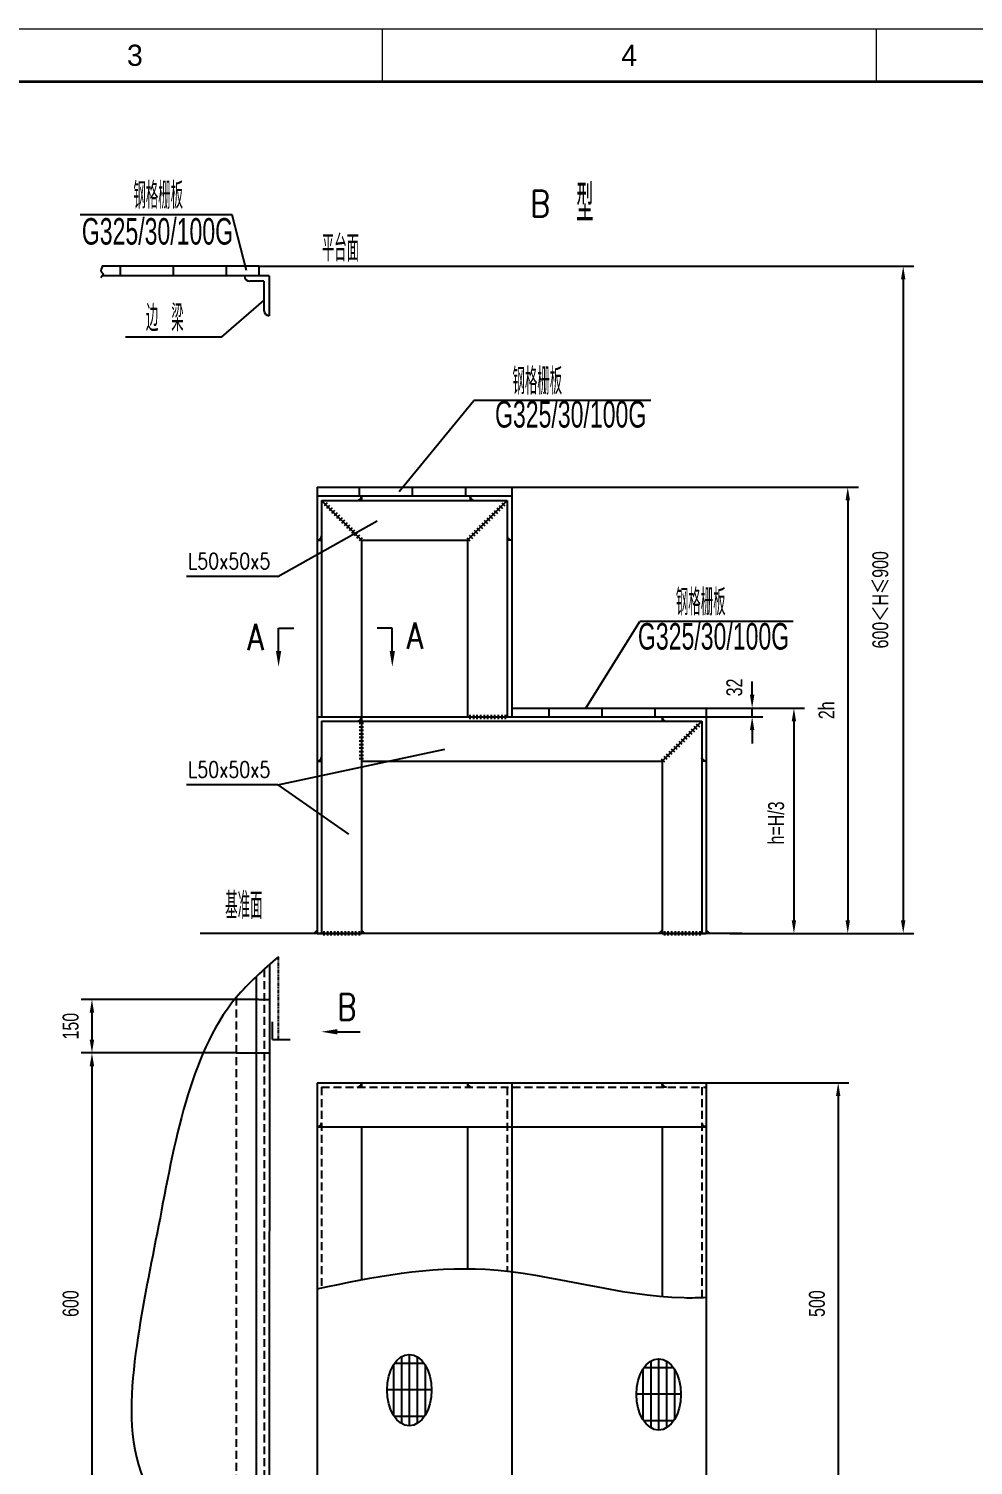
# Model space of a CAD drawing. Extents: x 148 to 221443, y -36682 to 6758.
# Drawn here: x 197956 to 201517, y -9259 to -3840 of the extents above; entities that cross this region are included whole.
import ezdxf
from ezdxf.enums import TextEntityAlignment as Align

# ---------------------------------------------------------------- set-up
doc = ezdxf.new("R2010")
doc.units = 0
doc.header["$LTSCALE"] = 10
doc.header["$MEASUREMENT"] = 0
doc.linetypes.add('HIDDENX2', pattern=[0.75, 0.5, -0.25])
doc.linetypes.add('PHANTOM', pattern=[2.5, 1.25, -0.25, 0.25, -0.25, 0.25, -0.25])
for name, color, linetype in [('2', 4, 'Continuous'), ('HIDDEN', 7, 'HIDDENX2'), ('RED', 7, 'Continuous'), ('TEXT', 7, 'Continuous')]:
    doc.layers.add(name, color=color, linetype=linetype)
doc.layers.add('2（细实线）', color=3, linetype='Continuous', lineweight=20)
doc.layers.add('图框层', color=7, linetype='Continuous', lineweight=15)
doc.styles.add('HZ', font='ROMS.SHX', dxfattribs={"width": 0.75, "bigfont": 'GBCBIG.SHX'})
doc.styles.get("Standard").update_dxf_attribs({"font": 'wison_e.shx', "width": 0.75, "bigfont": 'wison_c.shx'})
doc.styles.add('XW', font='ROMANS.shx', dxfattribs={"width": 0.85})
doc.dimstyles.new('DIM1', dxfattribs={"dimscale": 20, "dimtxt": 3, "dimasz": 2.5, "dimexe": 2, "dimexo": 0, "dimgap": 1, "dimtad": 0, "dimdec": 0, "dimzin": 0, "dimdsep": 46, "dimtxsty": 'Standard', "dimcen": 2, "dimclrd": 3, "dimclre": 3, "dimclrt": 3, "dimadec": 0, "dimazin": 0, "dimtfac": 0.666667, "dimtdec": 0, "dimtofl": 0, "dimtmove": 2, "dimatfit": 1, "dimfxl": 2, "dimtvp": 1.333333, "dimtolj": 1, "dimtzin": 0, "dimarcsym": 0})
pattern_1 = [(135, (178858.8081, -28433.0687), (0.883883476, 0.883883476), []), (45, (178858.8081, -28433.0687), (0.883883476, -0.883883476), [])]
pattern_2 = [(135, (178858.8081, -27053.2821), (0.883883476, 0.883883476), []), (45, (178858.8081, -27053.2821), (0.883883476, -0.883883476), [])]
pattern_3 = [(45, (220695.5749, -28433.0687), (-0.883883476, 0.883883476), []), (135, (220695.5749, -28433.0687), (-0.883883476, -0.883883476), [])]
pattern_4 = [(45, (220695.5749, -27053.2821), (-0.883883476, 0.883883476), []), (135, (220695.5749, -27053.2821), (-0.883883476, -0.883883476), [])]
pattern_5 = [(135, (178858.8081, -26219.9488), (0.883883476, 0.883883476), []), (45, (178858.8081, -26219.9488), (0.883883476, -0.883883476), [])]

# ---------------------------------------------------------------- blocks, each defined once
blk = doc.blocks.new('*D893')
at = {"color": 3, "lineweight": -2}
for p, q in [((200510.5, -6402.4), (200881.1, -6402.4)), ((200841.1, -6452.4), (200841.1, -7202.4)), ((200599.1, -7252.4), (200881.1, -7252.4))]:
    blk.add_line(p, q, dxfattribs=at)
at = {"color": 3}
for points in [[(200849.4, -6452.4), (200832.8, -6452.4), (200841.1, -6402.4)], [(200832.8, -7202.4), (200849.4, -7202.4), (200841.1, -7252.4)]]:
    blk.add_solid(points, dxfattribs=at)
at = {"layer": 'Defpoints', "color": 0}
for p in [(200510.5, -6402.4), (200599.1, -7252.4), (200841.1, -7252.4)]:
    blk.add_point(p, dxfattribs=at)
at = {"color": 3, "insert": (200774.3, -6835.7), "char_height": 60, "attachment_point": 5, "rotation": 90}
blk.add_mtext('\\A1;h=H/3', dxfattribs=at)
blk = doc.blocks.new('*D894')
at = {"color": 3, "lineweight": -2}
for p, q in [((200683.6, -6352.4), (200683.6, -6302.4)), ((200510.5, -6402.4), (200723.6, -6402.4)), ((200510.5, -6435.7), (200723.6, -6435.7)), ((200683.6, -6485.7), (200683.6, -6535.7))]:
    blk.add_line(p, q, dxfattribs=at)
at = {"color": 3}
for points in [[(200675.3, -6352.4), (200691.9, -6352.4), (200683.6, -6402.4)], [(200691.9, -6485.7), (200675.3, -6485.7), (200683.6, -6435.7)]]:
    blk.add_solid(points, dxfattribs=at)
at = {"layer": 'Defpoints', "color": 0}
for p in [(200510.5, -6402.4), (200510.5, -6435.7), (200683.6, -6402.4)]:
    blk.add_point(p, dxfattribs=at)
at = {"color": 3, "insert": (200616.8, -6324.6), "char_height": 60, "attachment_point": 5, "rotation": 90}
blk.add_mtext('\\A1;32', dxfattribs=at)
blk = doc.blocks.new('*D895')
at = {"color": 3, "lineweight": -2}
for p, q in [((199777.2, -5569), (201084.1, -5569)), ((201044.1, -5619), (201044.1, -7202.4)), ((200646.5, -7252.4), (201084.1, -7252.4))]:
    blk.add_line(p, q, dxfattribs=at)
at = {"color": 3}
for points in [[(201052.4, -5619), (201035.7, -5619), (201044.1, -5569)], [(201035.7, -7202.4), (201052.4, -7202.4), (201044.1, -7252.4)]]:
    blk.add_solid(points, dxfattribs=at)
at = {"layer": 'Defpoints', "color": 0}
for p in [(199777.2, -5569), (200646.5, -7252.4), (201044.1, -7252.4)]:
    blk.add_point(p, dxfattribs=at)
at = {"color": 3, "insert": (200964.1, -6410.7), "char_height": 60, "attachment_point": 5, "rotation": 90}
blk.add_mtext('\\A1;2h', dxfattribs=at)
blk = doc.blocks.new('*D896')
at = {"color": 3, "lineweight": -2}
for p, q in [((198823.1, -4735.7), (201293.2, -4735.7)), ((201253.2, -4785.7), (201253.2, -7202.4)), ((200646.5, -7252.4), (201293.2, -7252.4))]:
    blk.add_line(p, q, dxfattribs=at)
at = {"color": 3}
for points in [[(201261.5, -4785.7), (201244.8, -4785.7), (201253.2, -4735.7)], [(201244.8, -7202.4), (201261.5, -7202.4), (201253.2, -7252.4)]]:
    blk.add_solid(points, dxfattribs=at)
at = {"layer": 'Defpoints', "color": 0}
for p in [(198823.1, -4735.7), (200646.5, -7252.4), (201253.2, -7252.4)]:
    blk.add_point(p, dxfattribs=at)
at = {"color": 3, "insert": (201167.8, -5994), "char_height": 60, "attachment_point": 5, "rotation": 90}
blk.add_mtext('\\A1;600{\\fSimSun|b0|i0|c134|p54;＜}H{\\fSimSun|b0|i0|c134|p54;≤}900', dxfattribs=at)
blk = doc.blocks.new('*D900')
at = {"color": 3, "lineweight": -2}
for p, q in [((200510.5, -7815.5), (201048, -7815.5)), ((201008, -7865.5), (201008, -9432.1)), ((200510.5, -9482.1), (201048, -9482.1))]:
    blk.add_line(p, q, dxfattribs=at)
at = {"color": 3}
for points in [[(201016.3, -7865.5), (200999.7, -7865.5), (201008, -7815.5)], [(200999.7, -9432.1), (201016.3, -9432.1), (201008, -9482.1)]]:
    blk.add_solid(points, dxfattribs=at)
at = {"layer": 'Defpoints', "color": 0}
for p in [(200510.5, -7815.5), (200510.5, -9482.1), (201008, -9482.1)]:
    blk.add_point(p, dxfattribs=at)
at = {"color": 3, "insert": (200928, -8648.8), "char_height": 60, "attachment_point": 5, "rotation": 90}
blk.add_mtext('\\A1;500', dxfattribs=at)
blk = doc.blocks.new('*D909')
at = {"color": 3, "lineweight": -2}
for p, q in [((198823.1, -7501.1), (198154.5, -7501.1)), ((198194.5, -7551.1), (198194.5, -7653.4)), ((198738.1, -7703.4), (198154.5, -7703.4))]:
    blk.add_line(p, q, dxfattribs=at)
at = {"color": 3}
for points in [[(198202.8, -7551.1), (198186.1, -7551.1), (198194.5, -7501.1)], [(198186.1, -7653.4), (198202.8, -7653.4), (198194.5, -7703.4)]]:
    blk.add_solid(points, dxfattribs=at)
at = {"layer": 'Defpoints', "color": 0}
for p in [(198823.1, -7501.1), (198194.5, -7703.4), (198738.1, -7703.4)]:
    blk.add_point(p, dxfattribs=at)
at = {"color": 3, "insert": (198114.5, -7602.3), "char_height": 60, "attachment_point": 5, "rotation": 90}
blk.add_mtext('\\A1;150', dxfattribs=at)
blk = doc.blocks.new('*D911')
at = {"color": 3, "lineweight": -2}
for p, q in [((198738.1, -7703.4), (198154.5, -7703.4)), ((198194.5, -7753.4), (198194.5, -9544.2)), ((198738.1, -9594.2), (198154.5, -9594.2))]:
    blk.add_line(p, q, dxfattribs=at)
at = {"color": 3}
for points in [[(198202.8, -7753.4), (198186.1, -7753.4), (198194.5, -7703.4)], [(198186.1, -9544.2), (198202.8, -9544.2), (198194.5, -9594.2)]]:
    blk.add_solid(points, dxfattribs=at)
at = {"layer": 'Defpoints', "color": 0}
for p in [(198738.1, -7703.4), (198194.5, -9594.2), (198738.1, -9594.2)]:
    blk.add_point(p, dxfattribs=at)
at = {"color": 3, "insert": (198114.5, -8648.8), "char_height": 60, "attachment_point": 5, "rotation": 90}
blk.add_mtext('\\A1;600', dxfattribs=at)
blk = doc.blocks.new('a2')
for p, q in [((15615.59, 10126.74), (15615.59, 10116.74)), ((15708.75, 10126.74), (15708.75, 10116.74))]:
    blk.add_line(p, q)
at = {"layer": '图框层', "ltscale": 10}
blk.add_lwpolyline([(15311.09, 10126.74), (15905.09, 10126.74), (15905.09, 9706.74), (15311.09, 9706.74)], close=True, dxfattribs=at)
at = {"layer": '图框层', "ltscale": 10, "const_width": 0.5}
blk.add_lwpolyline([(15336.09, 10116.74), (15895.09, 10116.74), (15895.09, 9716.74), (15336.09, 9716.74)], close=True, dxfattribs=at)
at = {"style": 'HZ'}
for s, p in [('3', (15569, 10121.74)), ('4', (15662.17, 10121.74))]:
    blk.add_text(s, height=4, dxfattribs=at).set_placement(p, align=Align.MIDDLE)

msp = doc.modelspace()

# ---------------------------------------------------------------- hatches: boundary and pattern name
h = msp.add_hatch()
h.set_pattern_fill('ANSI37', color=6, scale=10, style=0)
h.set_pattern_definition(pattern_5)
h.paths.add_polyline_path([(199060.5248, -5752.3621), (199060.5248, -5769.0287), (199043.8582, -5769.0287, 0.414213562)])
h = msp.add_hatch()
h.set_pattern_fill('ANSI37', color=6, scale=10, style=0)
h.set_pattern_definition([(45, (219962.2416, -26219.9488), (-0.883883476, 0.883883476), []), (135, (219962.2416, -26219.9488), (-0.883883476, -0.883883476), [])])
h.paths.add_polyline_path([(199777.1915, -5769.0287, -0.414213562), (199760.5248, -5752.3621), (199760.5248, -5769.0287)])
h = msp.add_hatch()
h.set_pattern_fill('ANSI37', color=6, scale=10, style=0)
h.set_pattern_definition(pattern_2)
h.paths.add_polyline_path([(199210.5248, -6435.6954), (199210.5248, -6452.3621), (199193.8582, -6452.3621, 0.414213562)])
h = msp.add_hatch()
h.set_pattern_fill('ANSI37', color=6, scale=10, style=0)
h.set_pattern_definition(pattern_4)
h.paths.add_polyline_path([(200343.8582, -6435.6954), (200343.8582, -6452.3621), (200360.5248, -6452.3621, -0.414213562)])
h = msp.add_hatch()
h.set_pattern_fill('ANSI37', color=6, scale=10, style=0)
h.set_pattern_definition(pattern_2)
h.paths.add_polyline_path([(199060.5248, -6585.6954), (199060.5248, -6602.3621), (199043.8582, -6602.3621, 0.414213562)])
h = msp.add_hatch()
h.set_pattern_fill('ANSI37', color=6, scale=10, style=0)
h.set_pattern_definition(pattern_4)
h.paths.add_polyline_path([(200510.5248, -6602.3621, -0.414213562), (200493.8582, -6585.6954), (200493.8582, -6602.3621)])
h = msp.add_hatch()
h.set_pattern_fill('ANSI37', color=6, scale=10, style=0)
h.set_pattern_definition([(45, (219962.2416, -25386.6155), (-0.883883476, 0.883883476), []), (135, (219962.2416, -25386.6155), (-0.883883476, -0.883883476), [])])
h.paths.add_polyline_path([(199043.8582, -7240.0906), (199030.6131, -7252.3621), (199043.8582, -7252.3621)])
h = msp.add_hatch()
h.set_pattern_fill('ANSI37', color=6, scale=10, style=0)
h.set_pattern_definition([(135, (178292.1414, -25386.6155), (0.883883476, 0.883883476), []), (45, (178292.1414, -25386.6155), (0.883883476, -0.883883476), [])])
h.paths.add_polyline_path([(199210.5248, -7240.0906), (199223.7699, -7252.3621), (199210.5248, -7252.3621)])
h = msp.add_hatch()
h.set_pattern_fill('ANSI37', color=6, scale=10, style=0)
h.set_pattern_definition([(45, (221262.2416, -25386.6155), (-0.883883476, 0.883883476), []), (135, (221262.2416, -25386.6155), (-0.883883476, -0.883883476), [])])
h.paths.add_polyline_path([(200343.8582, -7240.0906), (200330.6131, -7252.3621), (200343.8582, -7252.3621)])
h = msp.add_hatch()
h.set_pattern_fill('ANSI37', color=6, scale=10, style=0)
h.set_pattern_definition([(135, (179592.1414, -25386.6155), (0.883883476, 0.883883476), []), (45, (179592.1414, -25386.6155), (0.883883476, -0.883883476), [])])
h.paths.add_polyline_path([(200510.5248, -7240.0906), (200523.7699, -7252.3621), (200510.5248, -7252.3621)])
h = msp.add_hatch()
h.set_pattern_fill('ANSI37', color=256, scale=10, style=0)
h.set_pattern_definition(pattern_1)
h.paths.add_polyline_path([(199210.5248, -7815.482), (199210.5248, -7832.1486), (199193.8582, -7832.1486, 0.414213562)])
h = msp.add_hatch()
h.set_pattern_fill('ANSI37', color=256, scale=10, style=0)
h.set_pattern_definition([(45, (219962.2416, -28433.0687), (-0.883883476, 0.883883476), []), (135, (219962.2416, -28433.0687), (-0.883883476, -0.883883476), [])])
h.paths.add_polyline_path([(199610.5248, -7815.482), (199610.5248, -7832.1486), (199627.1915, -7832.1486, -0.414213562)])
h = msp.add_hatch()
h.set_pattern_fill('ANSI37', color=256, scale=10, style=0)
h.set_pattern_definition(pattern_3)
h.paths.add_polyline_path([(200343.8582, -7815.482), (200343.8582, -7832.1486), (200360.5248, -7832.1486, -0.414213562)])
h = msp.add_hatch()
h.set_pattern_fill('ANSI37', color=256, scale=10, style=0)
h.set_pattern_definition(pattern_1)
h.paths.add_polyline_path([(199060.5248, -7965.482), (199060.5248, -7982.1486), (199043.8582, -7982.1486, 0.414213562)])
h = msp.add_hatch()
h.set_pattern_fill('ANSI37', color=256, scale=10, style=0)
h.set_pattern_definition(pattern_3)
h.paths.add_polyline_path([(200510.5248, -7982.1486, -0.414213562), (200493.8582, -7965.482), (200493.8582, -7982.1486)])
at = {"layer": 'RED'}
h = msp.add_hatch(dxfattribs=at)
h.set_pattern_fill('ANSI37', color=6, scale=10, style=0)
h.set_pattern_definition(pattern_5)
h.paths.add_polyline_path([(199210.5248, -5602.3621), (199210.5248, -5619.0287), (199193.8582, -5619.0287, 0.414213562)])
h = msp.add_hatch(dxfattribs=at)
h.set_pattern_fill('ANSI37', color=6, scale=10, style=0)
h.set_pattern_definition([(45, (219971.7615, -26219.9488), (-0.883883476, 0.883883476), []), (135, (219971.7615, -26219.9488), (-0.883883476, -0.883883476), [])])
h.paths.add_polyline_path([(199620.0448, -5602.3621), (199620.0448, -5619.0287), (199636.7114, -5619.0287, -0.414213562)])

# ---------------------------------------------------------------- linework, layer by layer
at = {"color": 6}
for p, q in [((199081.1886, -5628.2298), (199069.7259, -5639.6925)), ((199739.8611, -5628.2298), (199751.3237, -5639.6925)), ((199090.6167, -5637.6579), (199079.154, -5649.1206)), ((199100.0448, -5647.086), (199088.5821, -5658.5487)), ((199109.4729, -5656.5141), (199098.0102, -5667.9768)), ((199118.901, -5665.9422), (199107.4383, -5677.4049)), ((199128.329, -5675.3703), (199116.8664, -5686.833)), ((199137.7571, -5684.7984), (199126.2945, -5696.2611)), ((199683.2925, -5684.7984), (199694.7552, -5696.2611)), ((199692.7206, -5675.3703), (199704.1833, -5686.833)), ((199702.1487, -5665.9422), (199713.6114, -5677.4049)), ((199711.5768, -5656.5141), (199723.0395, -5667.9768)), ((199721.0049, -5647.086), (199732.4676, -5658.5487)), ((199730.433, -5637.6579), (199741.8957, -5649.1206)), ((199147.1852, -5694.2265), (199135.7225, -5705.6891)), ((199156.6133, -5703.6546), (199145.1506, -5715.1172)), ((199166.0414, -5713.0826), (199154.5787, -5724.5453)), ((199175.4695, -5722.5107), (199164.0068, -5733.9734)), ((199184.8976, -5731.9388), (199173.4349, -5743.4015)), ((199194.3257, -5741.3669), (199182.863, -5752.8296)), ((199626.724, -5741.3669), (199638.1867, -5752.8296)), ((199636.1521, -5731.9388), (199647.6148, -5743.4015)), ((199645.5802, -5722.5107), (199657.0428, -5733.9734)), ((199655.0083, -5713.0826), (199666.4709, -5724.5453)), ((199664.4363, -5703.6546), (199675.899, -5715.1172)), ((199673.8644, -5694.2265), (199685.3271, -5705.6891)), ((199203.7538, -5750.795), (199192.2911, -5762.2577)), ((199213.1819, -5760.2231), (199201.7192, -5771.6858)), ((199607.8678, -5760.2231), (199619.3305, -5771.6858)), ((199617.2959, -5750.795), (199628.7586, -5762.2577)), ((199619.5185, -6427.5901), (199619.5185, -6443.8008)), ((199632.8519, -6427.5901), (199632.8519, -6443.8008)), ((199646.1852, -6427.5901), (199646.1852, -6443.8008)), ((199659.5185, -6427.5901), (199659.5185, -6443.8008)), ((199672.8519, -6427.5901), (199672.8519, -6443.8008)), ((199686.1852, -6427.5901), (199686.1852, -6443.8008)), ((199699.5185, -6427.5901), (199699.5185, -6443.8008)), ((199712.8519, -6427.5901), (199712.8519, -6443.8008)), ((199726.1852, -6427.5901), (199726.1852, -6443.8008)), ((199739.5185, -6427.5901), (199739.5185, -6443.8008)), ((199752.8519, -6427.5901), (199752.8519, -6443.8008)), ((199218.6302, -6460.651), (199202.4195, -6460.651)), ((199218.6302, -6473.9844), (199202.4195, -6473.9844)), ((199218.6302, -6487.3177), (199202.4195, -6487.3177)), ((199218.6302, -6500.651), (199202.4195, -6500.651)), ((200435.482, -6499.2755), (200446.9447, -6510.7382)), ((200444.9101, -6489.8474), (200456.3728, -6501.3101)), ((200454.3382, -6480.4193), (200465.8009, -6491.882)), ((200463.7663, -6470.9913), (200475.229, -6482.4539)), ((200473.1944, -6461.5632), (200484.6571, -6473.0258)), ((199218.6302, -6513.9844), (199202.4195, -6513.9844)), ((199218.6302, -6527.3177), (199202.4195, -6527.3177)), ((199218.6302, -6540.651), (199202.4195, -6540.651)), ((199218.6302, -6553.9844), (199202.4195, -6553.9844)), ((200378.9135, -6555.8441), (200390.3762, -6567.3068)), ((200388.3416, -6546.416), (200399.8043, -6557.8787)), ((200397.7697, -6536.9879), (200409.2324, -6548.4506)), ((200407.1978, -6527.5598), (200418.6604, -6539.0225)), ((200416.6259, -6518.1317), (200428.0885, -6529.5944)), ((200426.0539, -6508.7036), (200437.5166, -6520.1663)), ((199218.6302, -6567.3177), (199202.4195, -6567.3177)), ((199218.6302, -6580.651), (199202.4195, -6580.651)), ((199218.6302, -6593.9844), (199202.4195, -6593.9844)), ((200341.2011, -6593.5564), (200352.6638, -6605.0191)), ((200350.6292, -6584.1283), (200362.0919, -6595.591)), ((200360.0573, -6574.7002), (200371.52, -6586.1629)), ((200369.4854, -6565.2722), (200380.9481, -6576.7348)), ((199068.8138, -7244.2567), (199068.8138, -7260.4674)), ((199082.1471, -7244.2567), (199082.1471, -7260.4674)), ((199095.4804, -7244.2567), (199095.4804, -7260.4674)), ((199108.8138, -7244.2567), (199108.8138, -7260.4674)), ((199122.1471, -7244.2567), (199122.1471, -7260.4674)), ((199135.4804, -7244.2567), (199135.4804, -7260.4674)), ((199148.8138, -7244.2567), (199148.8138, -7260.4674)), ((199162.1471, -7244.2567), (199162.1471, -7260.4674)), ((199175.4804, -7244.2567), (199175.4804, -7260.4674)), ((199188.8138, -7244.2567), (199188.8138, -7260.4674)), ((199202.1471, -7244.2567), (199202.1471, -7260.4674)), ((200352.8519, -7244.2567), (200352.8519, -7260.4674)), ((200366.1852, -7244.2567), (200366.1852, -7260.4674)), ((200379.5185, -7244.2567), (200379.5185, -7260.4674)), ((200392.8519, -7244.2567), (200392.8519, -7260.4674)), ((200406.1852, -7244.2567), (200406.1852, -7260.4674)), ((200419.5185, -7244.2567), (200419.5185, -7260.4674)), ((200432.8519, -7244.2567), (200432.8519, -7260.4674)), ((200446.1852, -7244.2567), (200446.1852, -7260.4674)), ((200459.5185, -7244.2567), (200459.5185, -7260.4674)), ((200472.8519, -7244.2567), (200472.8519, -7260.4674)), ((200486.1852, -7244.2567), (200486.1852, -7260.4674))]:
    msp.add_line(p, q, dxfattribs=at)
at = {"color": 3}
msp.add_line((200683.6094, -6435.6954), (200683.6094, -6402.3621), dxfattribs=at)
at = {"color": 4, "linetype": 'PHANTOM'}
msp.add_line((198897.7597, -7652.5004), (198897.7597, -7340.081), dxfattribs=at)
for p, q in [((198813.4361, -7415.3262), (198813.4361, -9892.1272)), ((198863.7297, -7369.4877), (198863.1424, -9921.0699)), ((198875.4263, -7652.5004), (198875.4263, -7585.8338)), ((198875.4263, -7652.5004), (198942.093, -7652.5004))]:
    msp.add_line(p, q)
at = {"layer": '2', "color": 3, "linetype": 'Continuous'}
for p, q in [((198722.599, -4541.5113), (198150.0121, -4541.5113)), ((198776.6577, -4752.3621), (198722.599, -4541.5113)), ((198682.8256, -5003.6695), (198843.1424, -4865.6332)), ((198682.8256, -5003.6695), (198321.3572, -5003.6695)), ((199353.2793, -5585.6954), (199634.722, -5242.0725)), ((200301.8404, -5242.0725), (199634.722, -5242.0725)), ((198895.6066, -5905.6597), (199270.4914, -5696.4462)), ((198895.6066, -5905.6597), (198550.8089, -5905.6597)), ((198898.2373, -6186.7463), (198898.2373, -6100.8921)), ((199326.9348, -6186.7463), (199326.9348, -6100.8921)), ((200056.3126, -6402.3621), (200259.7142, -6075.4059)), ((200837.8999, -6075.4059), (200259.7142, -6075.4059)), ((198895.6066, -6692.0134), (199525.3397, -6557.5086)), ((198895.6066, -6692.0134), (198550.8089, -6692.0134)), ((198895.6066, -6692.0134), (199161.5023, -6878.3813)), ((200646.472, -7252.3621), (198602.0622, -7252.3621)), ((199119.3284, -7623.3889), (199205.1827, -7623.3889)), ((199331.0211, -8880.9657), (199331.0211, -9068.9837)), ((199336.2518, -8873.0754), (199445.7904, -8873.0754)), ((199361.0211, -8849.3167), (199361.0211, -9100.6328)), ((199391.0211, -8840.4111), (199391.0211, -9109.5383)), ((199421.0211, -8849.3167), (199421.0211, -9100.6328)), ((199451.0211, -8880.9657), (199451.0211, -9068.9837)), ((200301.1807, -8865.5472), (200301.1807, -9116.8633)), ((200331.1807, -8856.6417), (200331.1807, -9125.7689)), ((200361.1807, -8865.5472), (200361.1807, -9116.8633)), ((200271.1807, -8897.1963), (200271.1807, -9085.2143)), ((200276.4114, -8889.306), (200385.95, -8889.306)), ((200391.1807, -8897.1963), (200391.1807, -9085.2143)), ((199307.171, -8973.0754), (199474.8712, -8973.0754)), ((200247.3306, -8989.306), (200415.0308, -8989.306)), ((199333.6214, -9073.0754), (199448.4208, -9073.0754)), ((200273.781, -9089.306), (200388.5804, -9089.306))]:
    msp.add_line(p, q, dxfattribs=at)
at = {"layer": '2', "color": 7, "linetype": 'Continuous'}
for p, q in [((198898.2373, -6100.8921), (198955.3617, -6100.8921)), ((199326.9348, -6100.8921), (199269.8104, -6100.8921))]:
    msp.add_line(p, q, dxfattribs=at)
at = {"layer": '2', "color": 3, "linetype": 'Continuous'}
for centre in [(199391.0211, -8974.9747), (200331.1807, -8991.2053)]:
    msp.add_ellipse(centre, major_axis=(0, -134.5636), ratio=0.623188198, dxfattribs=at)
msp.add_spline([(198235.9211, -4733.9819), (198230.2526, -4758.0557), (198235.9211, -4763.7201), (198228.127, -4779.2972)], degree=3, dxfattribs=at)
for points, knots in [([(198897.7597, -7340.081), (198841.3643, -7388.9682), (198674.3422, -7534.3025), (198528.1772, -7900.0637), (198449.3267, -8350.3809), (198352.8995, -8805.0517), (198316.4177, -9285.2629), (198575.1621, -9589.6346), (198717.0525, -9842.8802), (198846.7886, -9912.5121), (198897.7597, -9939.773)], [0.795258516, 0.795258516, 0.795258516, 0.795258516, 67.424283503, 198.512126658, 341.975292437, 479.694981312, 622.963229821, 747.36236902, 826.525568986, 877.653676939, 877.653676939, 877.653676939, 877.653676939]), ([(199043.8582, -8593.1124), (199255.2002, -8546.4395), (199716.239, -8459.9868), (200209.5672, -8631.9365), (200482.7782, -8626.1275), (200510.5248, -8624.5503)], [29.817582507, 29.817582507, 29.817582507, 29.817582507, 221.902714888, 448.636585176, 474.333951001, 474.333951001, 474.333951001, 474.333951001])]:
    msp.add_open_spline(points, degree=3, knots=knots, dxfattribs=at)
for points in [[(198908.2373, -6186.7463), (198888.2373, -6186.7463), (198898.2373, -6246.7463)], [(199316.9348, -6186.7463), (199336.9348, -6186.7463), (199326.9348, -6246.7463)], [(199119.3284, -7613.3889), (199119.3284, -7633.3889), (199059.3284, -7623.3889)]]:
    msp.add_solid(points, dxfattribs=at)
at = {"layer": 'HIDDEN', "ltscale": 6}
for p, q in [((198844.284, -7387.2437), (198843.1386, -9909.3957)), ((198738.1424, -7494.4877), (198738.1424, -9834.5293)), ((199060.5248, -7832.1486), (200510.5248, -7832.1486)), ((199060.5248, -7832.1486), (199060.5248, -8589.4472)), ((199760.5248, -7832.1486), (199760.5248, -8526.6268)), ((200493.8582, -7832.1486), (200493.8582, -8625.3781))]:
    msp.add_line(p, q, dxfattribs=at)
at = {"layer": 'RED'}
for p, q in [((198823.1424, -4735.6954), (198234.8835, -4735.6954)), ((198300.5071, -4735.6954), (198300.5071, -4772.3621)), ((198500.5071, -4735.6954), (198500.5071, -4772.3621)), ((198700.5071, -4735.6954), (198700.5071, -4772.3621)), ((198823.1424, -4735.6954), (198823.1424, -4772.3621)), ((198863.1424, -4772.3621), (198234.0215, -4772.3621)), ((198843.1424, -4792.3621), (198789.809, -4792.3621)), ((198843.1424, -4792.3621), (198843.1424, -4902.3621)), ((198863.1424, -4772.3621), (198863.1424, -4922.3621)), ((199043.8582, -5569.0287), (199043.8582, -7252.3621)), ((199043.8582, -5569.0287), (199777.1915, -5569.0287)), ((199202.374, -5569.0287), (199202.374, -5602.3621)), ((199402.374, -5569.0287), (199402.374, -5602.3621)), ((199602.374, -5569.0287), (199602.374, -5602.3621)), ((199777.1915, -5569.0287), (199777.1915, -6435.6954)), ((199043.8582, -5602.3621), (199777.1915, -5602.3621)), ((199060.5248, -5619.0287), (199060.5248, -6435.6954)), ((199060.5248, -5619.0287), (199760.5248, -5619.0287)), ((199210.5248, -5769.0287), (199060.5248, -5619.0287)), ((199210.5248, -5602.3621), (199210.5248, -5619.0287)), ((199610.5248, -5769.0287), (199760.5248, -5619.0287)), ((199620.0448, -5602.3621), (199620.0448, -5619.0287)), ((199760.5248, -5619.0287), (199760.5248, -6435.6954)), ((199043.8582, -5769.0287), (199060.5248, -5769.0287)), ((199210.5248, -5769.0287), (199210.5248, -6435.6954)), ((199210.5248, -5769.0287), (199610.5248, -5769.0287)), ((199610.5248, -5769.0287), (199610.5248, -6435.6954)), ((199777.1915, -5769.0287), (199760.5248, -5769.0287)), ((199043.8582, -6435.6954), (200510.5248, -6435.6954)), ((199210.5248, -6435.6954), (199210.5248, -6452.3621)), ((199777.1915, -6402.3621), (200510.5248, -6402.3621)), ((199916.9518, -6402.3621), (199916.9518, -6435.6954)), ((200116.9518, -6402.3621), (200116.9518, -6435.6954)), ((200316.9518, -6402.3621), (200316.9518, -6435.6954)), ((200343.8582, -6435.6954), (200343.8582, -6452.3621)), ((200510.5248, -6402.3621), (200510.5248, -7252.3621)), ((199060.5248, -6452.3621), (200493.8582, -6452.3621)), ((199060.5248, -6452.3621), (199060.5248, -7252.3621)), ((199210.5248, -6452.3621), (199210.5248, -7252.3621)), ((200343.8582, -6602.3621), (200493.8582, -6452.3621)), ((200493.8582, -6452.3621), (200493.8582, -7252.3621)), ((199043.8582, -6602.3621), (199060.5248, -6602.3621)), ((199210.5248, -6602.3621), (200343.8582, -6602.3621)), ((200343.8582, -6602.3621), (200343.8582, -7252.3621)), ((200510.5248, -6602.3621), (200493.8582, -6602.3621)), ((199030.6131, -7252.3621), (199043.8582, -7240.0906)), ((199043.8582, -7252.3621), (199210.5248, -7252.3621)), ((199223.7699, -7252.3621), (199210.5248, -7240.0906)), ((200330.6131, -7252.3621), (200343.8582, -7240.0906)), ((200343.8582, -7252.3621), (200510.5248, -7252.3621)), ((200343.8582, -7252.3621), (200510.5248, -7252.3621)), ((200523.7699, -7252.3621), (200510.5248, -7240.0906)), ((198823.1424, -7501.0905), (198863.1904, -7501.0905)), ((198738.1424, -7703.412), (198863.1904, -7703.412)), ((199043.8582, -7815.482), (199043.8582, -9482.1486)), ((199043.8582, -7815.482), (200510.5248, -7815.482)), ((199210.5248, -7815.482), (199210.5248, -7832.1486)), ((199610.5248, -7815.482), (199610.5248, -7832.1486)), ((199777.1915, -7815.482), (199777.1915, -9482.1486)), ((200343.8582, -7815.482), (200343.8582, -7832.1486)), ((200510.5248, -7815.482), (200510.5248, -9482.1486)), ((199043.8582, -7982.1486), (200510.5248, -7982.1486)), ((199043.8582, -7982.1486), (199060.5248, -7982.1486)), ((199210.5248, -7982.1486), (199210.5248, -8558.5897)), ((199610.5248, -7982.1486), (199610.5248, -8517.0906)), ((200343.8582, -7982.1486), (200343.8582, -8621.8613)), ((200510.5248, -7982.1486), (200493.8582, -7982.1486))]:
    msp.add_line(p, q, dxfattribs=at)
for centre, radius, start, end in [((198789.809, -4772.3621), 20, 180, 270), ((198863.1424, -4902.3621), 20, 180, 270), ((199193.8582, -5602.3621), 16.6667, 270, 0), ((199636.7114, -5602.3621), 16.6667, 180, 270), ((199043.8582, -5752.3621), 16.6667, 270, 0), ((199777.1915, -5752.3621), 16.6667, 180, 270), ((199193.8582, -6435.6954), 16.6667, 270, 0), ((200360.5248, -6435.6954), 16.6667, 180, 270), ((199043.8582, -6585.6954), 16.6667, 270, 0), ((200510.5248, -6585.6954), 16.6667, 180, 270), ((199193.8582, -7815.482), 16.6667, 270, 0), ((199627.1915, -7815.482), 16.6667, 180, 270), ((200360.5248, -7815.482), 16.6667, 180, 270), ((199043.8582, -7965.482), 16.6667, 270, 0), ((200510.5248, -7965.482), 16.6667, 180, 270)]:
    msp.add_arc(centre, radius, start, end, dxfattribs=at)

# ---------------------------------------------------------------- block references
at = {"layer": '2（细实线）', "xscale": 20, "yscale": 20, "zscale": 20}
msp.add_blockref('a2', (-113023.5172, -206374.7637), dxfattribs=at)

# ---------------------------------------------------------------- texts
at = {"layer": '2', "color": 3, "linetype": 'Continuous'}
for s, height, style, width, p in [('钢格栅板', 100, 'HZ', 0.65, (198350.8774, -4519.1705)), ('型', 140, 'HZ', 0.65, (200019.8652, -4567.9322)), ('B', 100, 'XW', 0.85, (199845.447, -4549.5399)), ('G325/30/100G', 100, 'HZ', 0.65, (198156.4349, -4654.1723)), ('边  梁', 100, 'HZ', 0.65, (198398.2534, -4981.4561)), ('钢格栅板', 100, 'HZ', 0.65, (199780.1636, -5219.7317)), ('G325/30/100G', 100, 'HZ', 0.65, (199714.223, -5344.3163)), ('L50x50x5', 60, 'XW', 0.8, (198556.712, -5877.8284)), ('钢格栅板', 100, 'HZ', 0.65, (200396.2667, -6053.0651)), ('G325/30/100G', 100, 'HZ', 0.65, (200252.9967, -6181.8126)), ('L50x50x5', 60, 'XW', 0.8, (198556.712, -6664.1821)), ('基准面', 100, 'HZ', 0.65, (198697.1069, -7197.5884))]:
    msp.add_text(s, height=height, dxfattribs=dict(at, style=style, width=width)).set_placement(p)
at = {"layer": '2', "color": 3, "linetype": 'Continuous', "style": 'XW', "width": 0.8}
for s, p in [('A', (198842.0778, -6134.2629)), ('A', (199443.1503, -6128.9868)), ('B', (199191.1689, -7529.7334))]:
    msp.add_text(s, height=100, dxfattribs=at).set_placement(p, align=Align.MIDDLE_RIGHT)
at = {"layer": 'TEXT', "style": 'HZ', "width": 0.65}
msp.add_text('平台面', height=100, dxfattribs=at).set_placement((199061.3819, -4717.9387))

# ---------------------------------------------------------------- dimensions: what is measured, and where the dimension line sits
for base, p1, p2, text, picture, middle in [((201253.1598, -7252.3621), (198823.1424, -4735.6954), (200646.472, -7252.3621), '600{\\fSimSun|b0|i0|c134|p54;＜}H{\\fSimSun|b0|i0|c134|p54;≤}900', '*D896', (201167.7967, -5994.0287)), ((201044.0671, -7252.3621), (199777.1915, -5569.0287), (200646.472, -7252.3621), '2h', '*D895', (200964.0671, -6410.6954)), ((198194.4519, -7703.412), (198823.1424, -7501.0905), (198738.1424, -7703.412), '150', '*D909', (198114.4519, -7602.2513)), ((198194.4519, -9594.2186), (198738.1424, -7703.412), (198738.1424, -9594.2186), '600', '*D911', (198114.4519, -8648.8153))]:
    dim = msp.add_linear_dim(base=base, p1=p1, p2=p2, angle=90, text=text, dimstyle='DIM1')
    dim.commit()
    dim.dimension.update_dxf_attribs({"geometry": picture, "text_midpoint": middle})
for base, p1, p2, text, picture, middle in [((200683.6094, -6402.3621), (200510.5248, -6435.6954), (200510.5248, -6402.3621), '32', '*D894', (200616.7898, -6324.5841)), ((200841.113, -7252.3621), (200510.5248, -6402.3621), (200599.1289, -7252.3621), 'h=H/3', '*D893', (200774.2933, -6835.6954))]:
    dim = msp.add_linear_dim(base=base, p1=p1, p2=p2, angle=90, text=text, dimstyle='DIM1')
    dim.commit()
    dim.dimension.update_dxf_attribs({"geometry": picture, "text_midpoint": middle, "dimtype": 160})
dim = msp.add_linear_dim(base=(201007.9889, -9482.1486), p1=(200510.5248, -7815.482), p2=(200510.5248, -9482.1486), angle=90, text='500', dimstyle='DIM1', override={"dimtxsty": 'Standard'})
dim.commit()
dim.dimension.update_dxf_attribs({"geometry": '*D900', "text_midpoint": (200927.9889, -8648.8153)})

doc.saveas('drawing.dxf')
